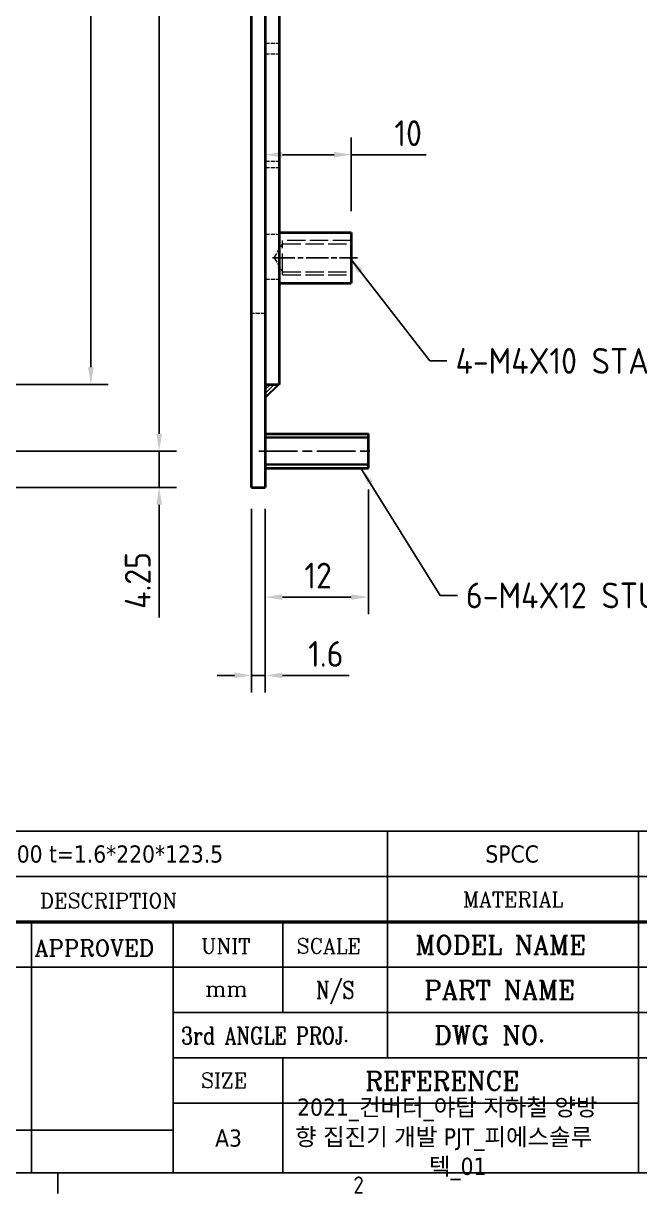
# Model space of a CAD drawing. Header units: millimetres. Extents: x 0 to 420, y 0 to 297.
# Drawn here: x 276 to 347.8, y 7.6 to 143.9 of the extents above; entities that cross this region are included whole.
import ezdxf
from ezdxf.enums import TextEntityAlignment as Align

# ---------------------------------------------------------------- set-up
doc = ezdxf.new("R2010")
doc.units = ezdxf.units.MM
doc.linetypes.add('CHAIN', pattern=[0.35429999999999995, 0.2362, -0.0295, 0.0591, -0.0295])
doc.linetypes.add('DASHED', pattern=[0.2067, 0.1654, -0.0413])
doc.layers.get('0').update_dxf_attribs({"color": 3, "lineweight": 25})
for name, color, linetype, lineweight in [('가려진 것(ISO)', 2, 'DASHED', 18), ('가시적인 것(ISO)', 3, 'Continuous', 40), ('가시적인 좁은 것(ISO)', 3, 'Continuous', 35), ('경계(ISO)', 7, 'Continuous', 25), ('기호(ISO)', 5, 'Continuous', 25), ('스케치 형상(ISO)', 3, 'Continuous', 25), ('제목(ISO)', 5, 'Continuous', 50), ('중심선(ISO)', 1, 'Continuous', 25), ('치수(ISO)', 2, 'Continuous', 25), ('해치(ISO)', 7, 'Continuous', 18)]:
    doc.layers.add(name, color=color, linetype=linetype, lineweight=lineweight)
doc.styles.add('RC_284', font='ROMANC.shx')
doc.styles.add('RC_287', font='ROMANC.shx')
doc.styles.add('RC_292', font='ROMANC.shx')
doc.styles.add('문자 텍스트_PSTEK_POSCO', font='isocp.shx')
doc.styles.add('치수 텍스트_PSTEK_POSCO', font='isocp.shx')
doc.styles.add('텍스트 스타일198', font='tahoma.ttf')
doc.styles.add('텍스트 스타일333', font='ROMANC.shx', dxfattribs={"width": 0.800000011920929})
doc.dimstyles.new('치수_PSTEK_POSCO', dxfattribs={"dimtxt": 3, "dimasz": 2, "dimexe": 2, "dimexo": 2.5, "dimgap": 1, "dimtad": 1, "dimrnd": 1e-08, "dimdsep": 46, "dimtxsty": '치수 텍스트_PSTEK_POSCO', "dimcen": 0.09, "dimdle": 10, "dimclrd": 7, "dimclre": 7, "dimclrt": 2, "dimadec": 1, "dimazin": 2, "dimtfac": 1, "dimtmove": 0, "dimatfit": 3, "dimfxl": 0, "dimtolj": 1, "dimlwd": -1, "dimlwe": -1, "dimarcsym": 0})
doc.dimstyles.new('치수_PSTEK_POSCO$7', dxfattribs={"dimtxt": 3, "dimasz": 2, "dimexe": 2, "dimexo": 2.5, "dimgap": 1, "dimtad": 1, "dimrnd": 1e-08, "dimdsep": 46, "dimtxsty": '치수 텍스트_PSTEK_POSCO', "dimcen": 0.09, "dimdle": 10, "dimclrd": 7, "dimclre": 7, "dimclrt": 2, "dimadec": 1, "dimazin": 2, "dimtfac": 1, "dimtmove": 0, "dimatfit": 3, "dimfxl": 0, "dimtolj": 1, "dimlwd": -1, "dimlwe": -1, "dimarcsym": 0})

# ---------------------------------------------------------------- blocks, each defined once
blk = doc.blocks.new('경계 Default Border')
at = {"layer": '경계(ISO)'}
blk.add_line((280, 10), (280, 7.599999904632568), dxfattribs=at)
at = {"layer": '경계(ISO)', "flags": 128}
blk.add_lwpolyline([(10, 10), (10, 287.0000076293945), (410, 287.0000076293945), (410, 10), (10, 10)], dxfattribs=at)
at = {"layer": '경계(ISO)', "color": 2, "insert": (314.418492964537, 7.580929648038), "char_height": 2.000000029802322, "attachment_point": 7, "style": '문자 텍스트_PSTEK_POSCO'}
blk.add_mtext('2', dxfattribs=at)
blk = doc.blocks.new('제목 블록 PSTEK')
at = {"color": 180}
for p, q in [((182.4757929790549, 51.56524660363496), (372.4757929537551, 51.56524660363496)), ((280.8758854511282, 51.56524660363496), (280.8758854511282, 41.00524660363494)), ((310.0881549537552, 51.56524660363496), (310.0881549537553, 41.00524660363494)), ((182.475792979055, 46.2852466036349), (372.4757929537551, 46.28524660363492)), ((239.4288871878316, 11.79100474011392), (239.4288871878316, 41.00524660363494)), ((255.9175931367356, 11.79100474011392), (255.9175931367356, 41.00524660363494)), ((268.6918866058747, 41.00524660363494), (268.6918866058747, 30.44524660363498)), ((280.8758854511282, 41.00524660363494), (280.8758854511282, 25.16524660363502)), ((310.088154953755, 41.00524660363494), (310.088154953755, 11.79100474011392)), ((206.451475290024, 35.72524660363497), (372.4757929537551, 35.72524660363497)), ((255.917593136736, 30.44524660363498), (372.4757929537552, 30.44524660363501)), ((255.9175931367359, 25.16524660363502), (372.4757929537552, 25.165246603635)), ((268.6918866058744, 25.16524660363502), (268.6918866058744, 11.79100474011392)), ((255.9175931367359, 19.88524660363481), (310.0881549537553, 19.88524660363481)), ((206.451475290024, 16.74100474011396), (255.9175931367359, 16.74100474011396)), ((182.475792979055, 11.79100474011392), (372.4757929537551, 11.79100474011389))]:
    blk.add_line(p, q, dxfattribs=at)
at = {"color": 7, "lineweight": 50}
blk.add_line((206.451475290024, 41.00524660363494), (372.4757929537551, 41.00524660363496), dxfattribs=at)
at = {"color": 2}
for s, height, style, p in [('DESCRIPTION', 1.742399930953979, 'RC_284', (240.4025565652523, 42.62317362549192)), ('APPROVED', 1.899999976158142, 'RC_287', (239.7795453577791, 37.00893196870329)), ('UNIT', 1.742399930953979, 'RC_284', (259.1652673287452, 37.34317362549218)), ('SCALE', 1.742399930953979, 'RC_284', (270.2934779252897, 37.34317362549218)), ('MODEL NAME', 2.178000062704086, 'RC_292', (284.096330289083, 37.25462520371384)), ('PART NAME', 2.178000062704086, 'RC_292', (285.1416959765849, 32.03045329421792)), ('mm', 1.742399930953979, 'RC_284', (259.6505418159997, 32.3543089683787)), (' DWG NO.', 2.178000062704086, 'RC_292', (284.8124284083233, 26.75045329421772)), ('SIZE', 1.742399930953979, 'RC_284', (259.1652673287452, 21.69497768947366)), ('REFERENCE', 2.178000062704086, 'RC_292', (278.2741065029841, 21.43214925458022))]:
    blk.add_text(s, height=height, dxfattribs=dict(at, style=style)).set_placement(p)
at = {"color": 2, "style": 'RC_284'}
blk.add_text('MATERIAL', height=1.742399930953979, dxfattribs=at).set_placement((295.4820202024417, 43.64524660363492), align=Align.MIDDLE_CENTER)
at = {"color": 7, "style": '텍스트 스타일333', "width": 0.7999999523162842}
blk.add_text('N/S', height=2.000000029802322, dxfattribs=at).set_placement((274.7838860285014, 33.08524660363496), align=Align.MIDDLE_CENTER)
at = {"color": 2, "style": '텍스트 스타일333', "width": 0.7999999523162842}
blk.add_text('3rd ANGLE PROJ.', height=2.000000029802322, dxfattribs=at).set_placement((256.8430306642954, 26.76148381654429))
at = {"layer": '제목(ISO)', "color": 7, "style": '텍스트 스타일198'}
for tag, p in [('부품_번호_001', (195.8884250287218, 47.68004260673702)), ('설명_001', (233.2116095303973, 47.92245856837096)), ('재질_001', (292.2765131236743, 47.92524659519488)), ("3._Q'TY_001", (312.7051684940307, 47.92188863680521)), ('4._COLOR_001', (319.0333903950849, 47.9505462290175)), ('질량\\P3;_001', (350.3046145979153, 48.1643332325385)), ('1._MODEL_NAME_001', (332.0304049806628, 37.36524659519486)), ('제목_001', (332.6262970253676, 32.12134217035067)), ('부품_번호_001', (334.5476652819536, 26.8052465951949)), ('설계자_001', (209.9396160013646, 25.23446884679021)), ('프로젝트_001', (270.3601965365016, 18.43951439740151)), ('시트_크기_001', (260.807090429518, 14.83812566343425)), ('프로젝트_002', (270.1186185478456, 14.97568842208535)), ('작성_날짜_001', (207.6770236384131, 13.26600473167383)), ('프로젝트_003', (285.7003846858696, 11.5491460676562))]:
    blk.add_attdef(tag, p, '', height=2.000000029802322, dxfattribs=at)
for tag, p in [('점검자', (231.1845342133799, 26.23312567187446)), ('엔지니어링_승인자', (247.673240162284, 26.23312567187446)), ('점검_날짜', (231.1845342133799, 14.26600474011394)), ('엔지니어링_승인_날짜', (247.6732401622839, 14.26600474011394))]:
    blk.add_attdef(tag, text='', height=2.000000029802322, dxfattribs=at).set_placement(p, align=Align.MIDDLE_CENTER)
blk = doc.blocks.new('*D47')
at = {"layer": 'Defpoints', "color": 0, "transparency": 16777216}
for p in [(248.5401147233766, 201.3151162410434), (283.8571493826473, 201.3151162410434), (248.5401147233766, 101.8151162410434)]:
    blk.add_point(p, dxfattribs=at)
at = {"layer": '치수(ISO)', "color": 7, "transparency": 16777216}
for p, q in [((251.0401147233766, 201.3151162410434), (285.8571493826473, 201.3151162410434)), ((283.8571493826472, 103.8151162410434), (283.8571493826473, 199.3151162410434)), ((251.0401147233766, 101.8151162410434), (285.8571493826472, 101.8151162410434))]:
    blk.add_line(p, q, dxfattribs=at)
for points in [[(283.523816049314, 199.3151162410434), (284.1904827159806, 199.3151162410434), (283.8571493826473, 201.3151162410434)], [(283.5238160493139, 103.8151162410434), (284.1904827159805, 103.8151162410434), (283.8571493826472, 101.8151162410434)]]:
    blk.add_solid(points, dxfattribs=at)
at = {"layer": '치수(ISO)', "color": 2, "transparency": 16777216, "insert": (281.3571493826472, 148.2856106765901), "char_height": 3, "attachment_point": 4, "rotation": 90, "style": '치수 텍스트_PSTEK_POSCO'}
blk.add_mtext('\\A1;99.5', dxfattribs=at)
blk = doc.blocks.new('*D58')
at = {"layer": 'Defpoints', "color": 0, "transparency": 16777216}
for p in [(237.2901147233778, 209.0651162410435), (236.8721147233778, 94.06511624104346), (291.8130711150875, 94.06511624104344)]:
    blk.add_point(p, dxfattribs=at)
at = {"layer": '치수(ISO)', "color": 7, "transparency": 16777216}
for p, q in [((239.7901147233778, 209.0651162410435), (293.8130711150876, 209.0651162410435)), ((291.8130711150876, 207.0651162410435), (291.8130711150875, 96.06511624104344)), ((239.3721147233778, 94.06511624104346), (293.8130711150875, 94.06511624104344))]:
    blk.add_line(p, q, dxfattribs=at)
for points in [[(291.4797377817542, 207.0651162410435), (292.1464044484209, 207.0651162410435), (291.8130711150876, 209.0651162410435)], [(291.4797377817542, 96.06511624104344), (292.1464044484208, 96.06511624104344), (291.8130711150875, 94.06511624104344)]]:
    blk.add_solid(points, dxfattribs=at)
at = {"layer": '치수(ISO)', "color": 2, "transparency": 16777216, "insert": (289.3130711150875, 149.4029842066875), "char_height": 3, "attachment_point": 4, "rotation": 90, "style": '치수 텍스트_PSTEK_POSCO'}
blk.add_mtext('\\A1;115', dxfattribs=at)
blk = doc.blocks.new('*D60')
at = {"layer": 'Defpoints', "color": 0, "transparency": 16777216}
for p in [(236.8721147233778, 94.06511624104346), (253.7901147233778, 89.81511624104346), (291.8130711150875, 89.81511624104344)]:
    blk.add_point(p, dxfattribs=at)
at = {"layer": '치수(ISO)', "color": 7, "transparency": 16777216}
for p, q in [((291.8130711150875, 96.06511624104344), (291.8130711150875, 98.06511624104344)), ((239.3721147233778, 94.06511624104346), (293.8130711150875, 94.06511624104344)), ((291.8130711150875, 94.06511624104344), (291.8130711150875, 89.81511624104344)), ((256.2901147233778, 89.81511624104346), (293.8130711150875, 89.81511624104344)), ((291.8130711150875, 87.81511624104344), (291.8130711150875, 74.6798753453451))]:
    blk.add_line(p, q, dxfattribs=at)
for points in [[(291.4797377817542, 96.06511624104344), (292.1464044484208, 96.06511624104344), (291.8130711150875, 94.06511624104344)], [(291.4797377817542, 87.81511624104344), (292.1464044484208, 87.81511624104344), (291.8130711150875, 89.81511624104344)]]:
    blk.add_solid(points, dxfattribs=at)
at = {"layer": '치수(ISO)', "color": 2, "transparency": 16777216, "insert": (289.312775839497, 75.67987534534515), "char_height": 3, "attachment_point": 4, "rotation": 90, "style": '치수 텍스트_PSTEK_POSCO'}
blk.add_mtext('\\A1;4.25', dxfattribs=at)
blk = doc.blocks.new('*D65')
at = {"layer": 'Defpoints', "color": 0, "transparency": 16777216}
for p in [(316.1704566082819, 92.06511624104344), (304.1704566082883, 89.81511624104346), (316.1704566082819, 77.05437412496198)]:
    blk.add_point(p, dxfattribs=at)
at = {"layer": '치수(ISO)', "color": 7, "transparency": 16777216}
for p, q in [((316.1704566082819, 89.56511624104344), (316.1704566082819, 75.05437412496198)), ((304.1704566082883, 87.31511624104346), (304.1704566082883, 75.05437412496198)), ((306.1704566082883, 77.05437412496198), (314.1704566082819, 77.05437412496198))]:
    blk.add_line(p, q, dxfattribs=at)
for points in [[(306.1704566082883, 77.38770745829531), (306.1704566082883, 76.72104079162865), (304.1704566082883, 77.05437412496198)], [(314.1704566082819, 77.38770745829531), (314.1704566082819, 76.72104079162865), (316.1704566082819, 77.05437412496198)]]:
    blk.add_solid(points, dxfattribs=at)
at = {"layer": '치수(ISO)', "color": 2, "transparency": 16777216, "insert": (308.730368025608, 79.55466940055253), "char_height": 3, "attachment_point": 4, "style": '치수 텍스트_PSTEK_POSCO'}
blk.add_mtext('\\A1;12', dxfattribs=at)
blk = doc.blocks.new('*D66')
at = {"layer": 'Defpoints', "color": 0, "transparency": 16777216}
for p in [(304.1704566082886, 129.5151162410434), (314.1704566082773, 128.5749546251483), (314.1704566082773, 119.5151162410434)]:
    blk.add_point(p, dxfattribs=at)
at = {"layer": '치수(ISO)', "color": 7, "transparency": 16777216}
for p, q in [((314.1704566082773, 122.0151162410434), (314.1704566082773, 130.5749546251483)), ((306.1704566082886, 128.5749546251483), (312.1704566082773, 128.5749546251483)), ((314.1704566082773, 128.5749546251483), (322.9155055533068, 128.5749546251483))]:
    blk.add_line(p, q, dxfattribs=at)
for points in [[(306.1704566082886, 128.9082879584816), (306.1704566082886, 128.2416212918149), (304.1704566082886, 128.5749546251483)], [(312.1704566082773, 128.9082879584816), (312.1704566082773, 128.2416212918149), (314.1704566082773, 128.5749546251483)]]:
    blk.add_solid(points, dxfattribs=at)
at = {"layer": '치수(ISO)', "color": 2, "transparency": 16777216, "insert": (319.2131433485824, 131.0749546251483), "char_height": 3, "attachment_point": 4, "style": '치수 텍스트_PSTEK_POSCO'}
blk.add_mtext('\\A1;10', dxfattribs=at)
blk = doc.blocks.new('*D67')
at = {"layer": 'Defpoints', "color": 0, "transparency": 16777216}
for p in [(302.5704566082883, 89.81511624104346), (304.1704566082883, 89.81511624104346), (304.1704566082883, 67.93147274698578)]:
    blk.add_point(p, dxfattribs=at)
at = {"layer": '치수(ISO)', "color": 7, "transparency": 16777216}
for p, q in [((302.5704566082883, 87.31511624104346), (302.5704566082883, 65.93147274698578)), ((304.1704566082883, 87.31511624104346), (304.1704566082883, 65.93147274698578)), ((300.5704566082883, 67.93147274698578), (298.5704566082883, 67.93147274698578)), ((302.5704566082883, 67.93147274698578), (304.1704566082883, 67.93147274698578)), ((306.1704566082883, 67.93147274698578), (313.9192755059261, 67.93147274698578))]:
    blk.add_line(p, q, dxfattribs=at)
for points in [[(300.5704566082883, 68.2648060803191), (300.5704566082883, 67.59813941365245), (302.5704566082883, 67.93147274698578)], [(306.1704566082883, 68.2648060803191), (306.1704566082883, 67.59813941365245), (304.1704566082883, 67.93147274698578)]]:
    blk.add_solid(points, dxfattribs=at)
at = {"layer": '치수(ISO)', "color": 2, "transparency": 16777216, "insert": (309.1704566082883, 70.43147274698578), "char_height": 3, "attachment_point": 4, "style": '치수 텍스트_PSTEK_POSCO'}
blk.add_mtext('\\A1;1.6', dxfattribs=at)

msp = doc.modelspace()

# ---------------------------------------------------------------- hatches: boundary and pattern name
at = {"layer": '해치(ISO)'}
h = msp.add_hatch(dxfattribs=at)
h.set_pattern_fill('ANSI31', color=256, scale=2.54, style=0)
h.set_pattern_definition([(45, (0, 0), (-0.2245064030267288, 0.2245064030267288), [])])
h.paths.add_polyline_path([(304.1704566082864, 101.8151162410434), (304.1704566082886, 100.2151162410434), (305.7704566082865, 101.8151162410434)])

# ---------------------------------------------------------------- linework, layer by layer
at = {"layer": '가려진 것(ISO)', "ltscale": 3.047414541244507}
for p, q in [((304.1704566082606, 141.5651162410436), (305.7704566082605, 141.5651162410436)), ((304.1704566082692, 140.3151162410434), (305.7704566082692, 140.3151162410434)), ((304.1704566082839, 127.8151162410434), (305.7704566082838, 127.8151162410434)), ((304.1704566082604, 127.0651162410434), (305.7704566082604, 127.0651162410434)), ((304.1704566082692, 119.3151162410434), (305.7704566082692, 119.3151162410434)), ((304.1704566082604, 114.0651162410434), (305.7704566082604, 114.0651162410434)), ((304.1704566082856, 110.0651162410435), (302.5704566082856, 110.0651162410435))]:
    msp.add_line(p, q, dxfattribs=at)
at = {"layer": '가려진 것(ISO)', "ltscale": 3.601896047592163}
for q in [(306.1704566082773, 118.1861162410434), (306.1704566082773, 114.9441162410434)]:
    msp.add_line((305.1964615448337, 116.5651162410434), q, dxfattribs=at)
at = {"layer": '가려진 것(ISO)', "ltscale": 12.90114498138428}
for p, q in [((314.1704566082773, 118.5651162410434), (306.1704566082773, 118.5651162410434)), ((306.1704566082773, 118.1861162410434), (314.1704566082773, 118.1861162410434)), ((306.1704566082773, 114.9441162410434), (314.1704566082773, 114.9441162410434)), ((306.1704566082773, 114.5651162410434), (314.1704566082773, 114.5651162410434))]:
    msp.add_line(p, q, dxfattribs=at)
at = {"layer": '가려진 것(ISO)', "ltscale": 15.19880294799805}
msp.add_line((306.1704566082773, 114.5651162410434), (306.1704566082773, 118.5651162410434), dxfattribs=at)
at = {"layer": '가시적인 것(ISO)'}
for p, q in [((302.5704566082886, 91.81511624104346), (302.5704566082886, 211.3151162410435)), ((304.1704566082886, 211.3151162410435), (304.1704566082886, 91.81511624104346)), ((305.7704566082865, 201.3151162410434), (305.7704566082865, 101.8151162410434)), ((305.7704566082281, 142.1151162410325), (305.7804566082281, 142.1151162410325)), ((305.7804566082281, 142.1151162410325), (305.7804566082281, 132.1151162410325)), ((305.7704566082311, 132.1151162410334), (305.7804566082311, 132.1151162410334)), ((305.7704566082311, 132.0151162410245), (305.7804566082311, 132.0151162410245)), ((305.7804566082311, 132.1151162410334), (305.7804566082311, 132.0151162410245)), ((305.7704566082773, 119.5151162410434), (314.1704566082773, 119.5151162410434)), ((314.1704566082773, 119.5151162410434), (314.1704566082773, 113.6151162410434)), ((305.7704566082773, 113.6151162410434), (314.1704566082773, 113.6151162410434)), ((304.1704566082864, 101.8151162410434), (305.7704566082865, 101.8151162410434)), ((304.1704566082819, 96.06511624104346), (316.1704566082819, 96.06511624104346)), ((316.1704566082819, 92.06511624104344), (316.1704566082819, 96.06511624104346)), ((302.570456608288, 89.81511624104346), (302.5704566082886, 91.81511624104346)), ((304.1704566082819, 92.06511624104344), (316.1704566082819, 92.06511624104344)), ((304.1704566082886, 91.81511624104346), (304.170456608288, 89.81511624104346)), ((302.570456608288, 89.81511624104346), (304.170456608288, 89.81511624104346))]:
    msp.add_line(p, q, dxfattribs=at)
at = {"layer": '가시적인 좁은 것(ISO)'}
for p, q in [((316.1704566082819, 95.64711624104345), (304.1704566082819, 95.64711624104345)), ((304.1704566082819, 92.48311624104346), (316.1704566082819, 92.48311624104346))]:
    msp.add_line(p, q, dxfattribs=at)
at = {"layer": '스케치 형상(ISO)'}
for p, q in [((305.7704566082865, 101.8151162410434), (304.1704566082864, 101.8151162410434)), ((304.1704566082864, 101.8151162410434), (304.1704566082886, 100.2151162410434)), ((304.1704566082886, 100.2151162410434), (305.7704566082864, 101.8151162410434))]:
    msp.add_line(p, q, dxfattribs=at)
at = {"layer": '중심선(ISO)', "linetype": 'CHAIN', "ltscale": 11.00085353851318}
msp.add_line((305.0204566082773, 116.5651162410434), (314.9204566082773, 116.5651162410434), dxfattribs=at)
at = {"layer": '중심선(ISO)', "linetype": 'CHAIN', "ltscale": 19.05165100097656}
msp.add_line((303.4204566082819, 94.06511624104347), (316.9204566082819, 94.06511624104347), dxfattribs=at)

# ---------------------------------------------------------------- block references
msp.add_blockref('경계 Default Border', (0, 0))
ref = msp.add_blockref('제목 블록 PSTEK', (37.52420704624484, -1.791004740113895))
ref.add_attrib('프로젝트_001', '2021_컨버터_야탑 지하철 양방', (307.8844035827464, 16.64850965728762), dxfattribs={"layer": '제목(ISO)', "color": 7, "height": 2.000000029802322, "style": '텍스트 스타일198'})
ref.add_attrib('시트_크기_001', 'A3', (298.3312974757628, 13.04712092332036), dxfattribs={"layer": '제목(ISO)', "color": 7, "height": 2.000000029802322, "style": '텍스트 스타일198'})
ref.add_attrib('재질_001', 'SPCC', (329.8007201699192, 46.13424185508099), dxfattribs={"layer": '제목(ISO)', "color": 7, "height": 2.000000029802322, "style": '텍스트 스타일198'})
ref.add_attrib('설명_001', 'SS400 t=1.6*220*123.5', (270.7358165766422, 46.13145382825707), dxfattribs={"layer": '제목(ISO)', "color": 7, "height": 2.000000029802322, "style": '텍스트 스타일198'})
ref.add_attrib('프로젝트_002', '향 집진기 개발 PJT_피에스솔루', (307.6428255940904, 13.18468368197146), dxfattribs={"layer": '제목(ISO)', "color": 7, "height": 2.000000029802322, "style": '텍스트 스타일198'})
ref.add_attrib('프로젝트_003', '텍_01', (323.2245917321143, 9.758141327542308), dxfattribs={"layer": '제목(ISO)', "color": 7, "height": 2.000000029802322, "style": '텍스트 스타일198'})

# ---------------------------------------------------------------- texts
at = {"layer": '기호(ISO)', "color": 2, "char_height": 3.00000011920929, "attachment_point": 4, "style": '치수 텍스트_PSTEK_POSCO'}
for s, insert, width in [('{\\fISOCP|b0|i0;\\H3.0000;4-M4X10 STAND OFF}', (326.3178829941377, 104.5523055386444), 41.34565353393555), ('{\\fISOCP|b0|i0;\\H3.0000;6-M4X12 STUD BOLT}', (327.5356660800326, 77.24680717851511), 41.01311206817627)]:
    msp.add_mtext(s, dxfattribs=dict(at, insert=insert, width=width))

# ---------------------------------------------------------------- dimensions: what is measured, and where the dimension line sits
at = {"layer": '치수(ISO)', "color": 7}
for base, p1, p2, angle, override, picture, middle in [((291.8130711150875, 94.06511624104344), (237.2901147233778, 209.0651162410435), (236.8721147233778, 94.06511624104346), 90, {"dimdec": 2, "dimtp": 0, "dimtm": -0, "dimtdec": 2, "dimtofl": 0, "dimatfit": 1}, '*D58', (291.8130711150875, 151.5651162410435)), ((283.8571493826473, 201.3151162410434), (248.5401147233766, 101.8151162410434), (248.5401147233766, 201.3151162410434), 90, {"dimdec": 2, "dimtp": 0, "dimtm": -0, "dimtdec": 2, "dimtofl": 0, "dimatfit": 1}, '*D47', (283.8571493826472, 151.5651162410434)), ((314.1704566082773, 128.5749546251483), (304.1704566082886, 129.5151162410434), (314.1704566082773, 119.5151162410434), 180, {"dimdec": 2, "dimse1": 1, "dimtp": 0, "dimtm": -0, "dimtdec": 2, "dimtofl": 0, "dimatfit": 2}, '*D66', (320.5643244509446, 128.5749546251483)), ((291.8130711150875, 89.81511624104344), (236.8721147233778, 94.06511624104346), (253.7901147233778, 89.81511624104346), 90, {"dimdec": 2, "dimtp": 0, "dimtm": -0, "dimtdec": 2, "dimtofl": 1, "dimatfit": 1}, '*D60', (291.8130711150875, 79.04200737970112))]:
    dim = msp.add_linear_dim(base=base, p1=p1, p2=p2, angle=angle, dimstyle='치수_PSTEK_POSCO', override=override, dxfattribs=at)
    dim.commit()
    dim.dimension.update_dxf_attribs({"geometry": picture, "text_midpoint": middle, "dimtype": 160})
for base, p1, p2, override, picture, middle in [((316.1704566082819, 77.05437412496198), (304.1704566082883, 89.81511624104346), (316.1704566082819, 92.06511624104344), {"dimdec": 2, "dimtp": 0, "dimtm": -0, "dimtdec": 2, "dimtofl": 0, "dimatfit": 1}, '*D65', (310.1704566082851, 77.05437412496198)), ((304.1704566082883, 67.93147274698578), (302.5704566082883, 89.81511624104346), (304.1704566082883, 89.81511624104346), {"dimdec": 2, "dimtp": 0, "dimtm": -0, "dimtdec": 2, "dimtofl": 1, "dimatfit": 1}, '*D67', (311.0448660571072, 67.93147274698578))]:
    dim = msp.add_linear_dim(base=base, p1=p1, p2=p2, dimstyle='치수_PSTEK_POSCO', override=override, dxfattribs=at)
    dim.commit()
    dim.dimension.update_dxf_attribs({"geometry": picture, "text_midpoint": middle, "dimtype": 160})

# ---------------------------------------------------------------- leaders
at = {"layer": '기호(ISO)', "color": 7, "annotation_type": 0, "has_hookline": 1, "hookline_direction": 0}
for points, text_width in [([(314.0032788370592, 116.5651162410434), (323.3178829941377, 104.5523055386444), (325.3178829941377, 104.5523055386444)], 40.38357110886136), ([(315.3055049635797, 92.06511624104346), (324.5356660800326, 77.24680717851511), (326.5356660800326, 77.24680717851511)], 40.03993886295939)]:
    msp.add_leader(points, dimstyle='치수_PSTEK_POSCO$7', override={"dimtad": 0}, dxfattribs=dict(at, text_width=text_width))

doc.saveas('drawing.dxf')
